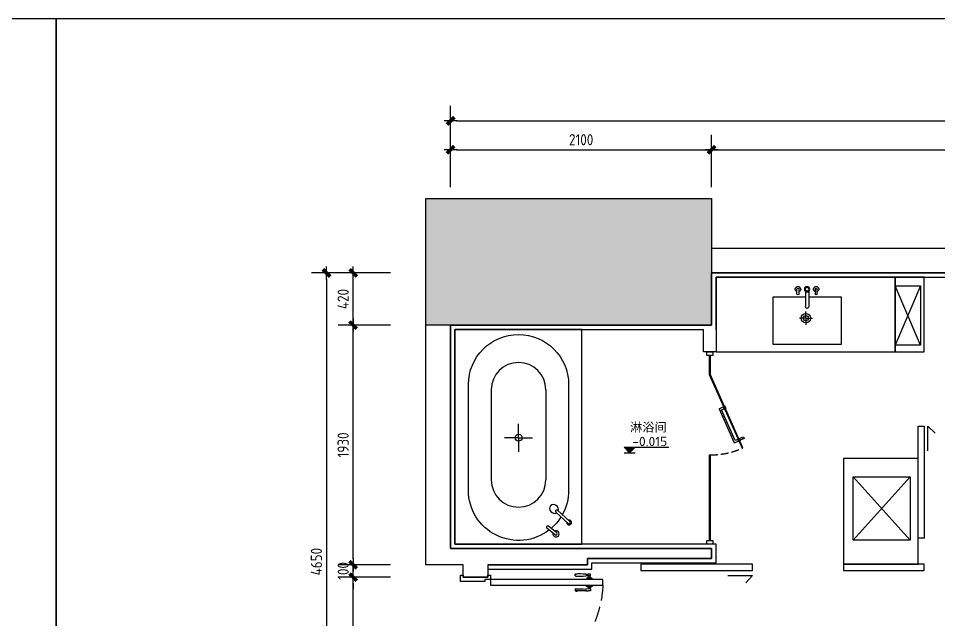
# Model space of a CAD drawing. Header units: inches. Extents: x 193953 to 255442, y -114891 to -62384.
# Drawn here: x 239738 to 247142, y -100366 to -95525 of the extents above; entities that cross this region are included whole.
import ezdxf
from ezdxf.enums import TextEntityAlignment as Align

# ---------------------------------------------------------------- set-up
doc = ezdxf.new("R2010")
doc.units = ezdxf.units.IN
doc.header["$LTSCALE"] = 500
doc.header["$MEASUREMENT"] = 0
doc.linetypes.add('DASH', pattern=[0.35, 0.25, -0.1])
for name, color, linetype in [('0-索引文字', 50, 'Continuous'), ('G-装饰造型轮廓线、电气提示线', 3, 'Continuous'), ('IDT-Hatch', 7, 'Continuous'), ('L-立面、剖面图、大样图-细线', 134, 'Continuous'), ('P-平面门', 2, 'Continuous')]:
    doc.layers.add(name, color=color, linetype=linetype)
doc.styles.add('DOM-romans.shx', font='dim.shx')
doc.dimstyles.new('DOM_DIM_1 80', dxfattribs={"dimscale": 60, "dimtxt": 1.5, "dimasz": 0.8, "dimexe": 2, "dimexo": 1.5, "dimgap": 0.6, "dimtad": 1, "dimdec": 0, "dimrnd": 5, "dimzin": 12, "dimdsep": 46, "dimtxsty": 'DOM-romans.shx', "dimblk": 'DOM_Dimension_Tick', "dimcen": 0.125, "dimclrd": 44, "dimclre": 44, "dimclrt": 50, "dimadec": 0, "dimazin": 0, "dimtfac": 1, "dimtdec": 0, "dimtix": 1, "dimtmove": 2, "dimatfit": 3, "dimldrblk": 'DOM_Leader_Arrow', "dimfxl": 0, "dimtvp": 1, "dimtolj": 1, "dimtzin": 0, "dimarcsym": 0})

# ---------------------------------------------------------------- blocks, each defined once
blk = doc.blocks.new('ftfhtg')
at = {"layer": 'L-立面、剖面图、大样图-细线', "color": 8}
for p, q in [((-1050024.2, -439780.5), (-1050024.2, -439789.8)), ((-1049974.2, -439789.8), (-1049974.2, -439780.5)), ((-1050021.4, -439792.6), (-1050015.3, -439792.6)), ((-1050015.3, -439792.6), (-1049983.1, -439792.6)), ((-1050013.1, -439795.3), (-1050013.1, -439794.8)), ((-1049986.7, -439796.7), (-1050011.7, -439796.7)), ((-1050010.3, -439796.7), (-1050010.3, -439803.4)), ((-1050010.3, -439813.7), (-1049988.1, -439813.7)), ((-1050010.3, -439813.7), (-1050010.3, -439830.5)), ((-1050010.3, -439830.5), (-1049988.1, -439830.5)), ((-1049988.4, -439803.6), (-1050010, -439803.6)), ((-1049988.1, -439796.7), (-1049988.1, -439803.4)), ((-1049985.3, -439794.8), (-1049985.3, -439795.3)), ((-1049983.1, -439792.6), (-1049977, -439792.6)), ((-1049872.3, -439813.7), (-1049872.3, -439830.5)), ((-1049872.3, -439813.7), (-1049872.3, -439830.5))]:
    blk.add_line(p, q, dxfattribs=at)
for points in [[(-1050009.7, -439803.6, -0.311671), (-1050006.9, -439806), (-1050006.9, -439813.7)], [(-1049988.3, -439803.6, 0.34884), (-1049991.5, -439806), (-1049991.5, -439813.7)], [(-1049875.3, -439813.6, 0.28759), (-1049880.9, -439811.1, -0.060586), (-1049890.3, -439812.1, 0.212877), (-1049891.2, -439812.9)], [(-1049875.3, -439830.7, -0.28759), (-1049880.9, -439833.2, 0.060586), (-1049890.3, -439832.2, -0.212877), (-1049891.2, -439831.3)]]:
    blk.add_lwpolyline(points, format="xyb", dxfattribs=at)
for centre, radius, start, end in [((-1050021.4, -439789.8), 2.78, 180, 270), ((-1050015.3, -439794.8), 2.22, 0, 90), ((-1050011.7, -439795.3), 1.39, 180, 270), ((-1050010, -439803.4), 0.278, 180, 270), ((-1049988.4, -439803.4), 0.278, 270, 0), ((-1049976.5, -439792), 24.6, 241.9616, 293.82253), ((-1049938.9, -440716.4), 903.9, 93.11282, 93.12014), ((-1049976.5, -439852.2), 24.6, 66.17747, 118.0384), ((-1049974.8, -439740), 74.9, 259.84329, 276.25564), ((-1049974.8, -439904.2), 74.9, 83.74436, 100.15671), ((-1049986.7, -439795.3), 1.39, 270, 0), ((-1049983.1, -439794.8), 2.22, 90, 180), ((-1049977, -439789.8), 2.78, 270, 0), ((-1049913.7, -440502.8), 690.3, 86.56114, 94.39322), ((-1049913.7, -439141.4), 690.3, 265.60678, 273.43886)]:
    blk.add_arc(centre, radius, start, end, dxfattribs=at)
blk = doc.blocks.new('A$Cf4202bee')
at = {"layer": 'G-装饰造型轮廓线、电气提示线', "color": 1, "ltscale": 20}
for points in [[(-15, -200), (-15, -220), (20, -220), (20, -175), (35, -175), (35, 20), (-15, 20), (-15, 0), (0, 0), (0, -200)], [(965, -200), (965, -220), (930, -220), (930, -175), (915, -175), (915, 20), (965, 20), (965, 0), (950, 0), (950, -200)]]:
    blk.add_lwpolyline(points, close=True, dxfattribs=at)
at = {"layer": 'P-平面门', "color": 1, "ltscale": 3}
blk.add_lwpolyline([(65, -1125), (20, -1125), (20, -220), (65, -220)], close=True, dxfattribs=at)
at = {"layer": 'P-平面门', "color": 8, "linetype": 'DASH'}
blk.add_arc((17.9, -214.1), 912.1, 272.95922, 359.62998, dxfattribs=at)
at = {"layer": 'P-平面门', "extrusion": (0, 0, -1), "yscale": 0.9000000000232831}
for p, xscale, zscale, rotation in [((-395822.5, 943983.1), 0.9000000000232831, -0.9000000000014552, 90), ((395737.5, 943983.1), -0.9000000000232831, -0.9000000000232831, 270)]:
    blk.add_blockref('ftfhtg', p, dxfattribs=dict(at, xscale=xscale, zscale=zscale, rotation=rotation))
blk = doc.blocks.new('A$Caaed0fd6')
at = {"color": 8}
for p, q in [((-279.7, -73), (-553.8, -194.9)), ((-279.7, -73), (-264.7, -106.8)), ((-553.8, -194.9), (-538.8, -228.7)), ((-518, -275.3), (-533.1, -241.5)), ((-510.4, -255.5), (-524.1, -261.6)), ((-519.4, -235.4), (-504.3, -269.2)), ((-504.3, -269.2), (-518, -275.3))]:
    blk.add_line(p, q, dxfattribs=at)
at = {"color": 1}
blk.add_lwpolyline([(-2.4, 5.5), (-3.8, 6), (-595.8, -257.4), (-596.3, -258.7), (-593.8, -264.2), (-592.5, -264.6), (-0.4, -1.3), (0, 0)], close=True, dxfattribs=at)
at = {"color": 8}
for points in [[(-525.1, -222.6), (-534, -202.5), (-287.3, -92.8), (-278.4, -112.9)], [(-264.7, -106.8), (-281.1, -114.1), (-279.9, -116.8), (-277.2, -115.6)], [(-277.2, -115.6), (-263.5, -109.5), (-260.7, -108.3), (-261.9, -105.6), (-264.7, -106.8)], [(-259, -119.6), (-275.4, -126.9), (-276.6, -124.2), (-273.9, -122.9)], [(-273.9, -122.9), (-260.2, -116.8), (-257.5, -115.6), (-256.2, -118.4), (-259, -119.6)], [(-537.6, -231.5), (-523.9, -225.4), (-521.1, -224.1), (-522.3, -221.4), (-525.1, -222.6)], [(-525.1, -222.6), (-541.5, -229.9), (-540.3, -232.7), (-537.6, -231.5)], [(-519.4, -235.4), (-535.8, -242.7), (-537, -240), (-534.3, -238.8)], [(-534.3, -238.8), (-520.6, -232.7), (-517.9, -231.4), (-516.6, -234.2), (-519.4, -235.4)]]:
    blk.add_lwpolyline(points, dxfattribs=at)
at = {"layer": 'P-平面门', "color": 8, "linetype": 'DASH', "ltscale": 0.5}
blk.add_arc((-53.5, -11.3), 596.5, 179.01113, 204.79018, dxfattribs=at)
blk = doc.blocks.new('A$C8602a97d')
at = {"color": 2, "ltscale": 0.5}
for p, q in [((-14, -123.6), (-14, 0)), ((14, -123.8), (14, 0))]:
    blk.add_line(p, q, dxfattribs=at)
at = {"color": 2}
for p, q in [((-81.3, -102.5), (-81.3, -140.5)), ((-65.2, -140.5), (-65.2, -102.5)), ((64.9, -140.5), (64.9, -102.5)), ((81, -102.5), (81, -140.5))]:
    blk.add_line(p, q, dxfattribs=at)
blk.add_circle((-0.2, -140.5), 21.9, dxfattribs=at)
at = {"color": 8}
blk.add_circle((-0.2, -140.5), 14, dxfattribs=at)
at = {"color": 2, "ltscale": 0.5}
blk.add_arc((0, 0), 14, 0, 180, dxfattribs=at)
at = {"color": 2}
for centre, radius, start, end in [((-73.2, -140.5), 21.9, 111.63288, 68.36712), ((-73.2, -102.5), 8.06, 0, 180), ((-73.2, -140.5), 8.06, 180, 0), ((72.9, -140.5), 21.9, 111.63288, 68.36712), ((72.9, -102.5), 8.06, 0, 180), ((72.9, -140.5), 8.06, 180, 0)]:
    blk.add_arc(centre, radius, start, end, dxfattribs=at)
blk = doc.blocks.new('A$Cf66d3db0')
at = {"color": 4}
blk.add_lwpolyline([(-12802.3, 7040.2), (0, 7040.2), (0, 0), (-12802.3, 0)], close=True, dxfattribs=at)
blk = doc.blocks.new('DOM_Dimension_Tick')
at = {"color": 0, "linetype": 'ByBlock'}
for p, q in [((-1.09, 0), (0, 0)), ((0, 0), (1.09, 0))]:
    blk.add_line(p, q, dxfattribs=at)
at = {"color": 0, "linetype": 'Continuous', "const_width": 0.608}
blk.add_lwpolyline([(-0.61, -0.61), (0.61, 0.61)], dxfattribs=at)
blk = doc.blocks.new('*D463')
at = {"color": 44, "lineweight": -2, "transparency": 16777216}
for p, q in [((242731.5, -100024.6), (242311.5, -100024.6)), ((242431.5, -100926.6), (242431.5, -100072.6)), ((242731.5, -100974.6), (242311.5, -100974.6))]:
    blk.add_line(p, q, dxfattribs=at)
at = {"layer": 'Defpoints', "color": 0, "transparency": 16777216}
for p in [(242431.5, -100024.6), (243415.7, -100024.6), (243443.5, -100974.6)]:
    blk.add_point(p, dxfattribs=at)
at = {"color": 44, "lineweight": -2, "transparency": 16777216, "xscale": 48, "yscale": 48, "zscale": 48}
for p, rotation in [((242431.5, -100024.6), 90), ((242431.5, -100974.6), 270)]:
    blk.add_blockref('DOM_Dimension_Tick', p, dxfattribs=dict(at, rotation=rotation))
at = {"color": 50, "transparency": 16777216, "insert": (242350.5, -100499.6), "char_height": 90, "attachment_point": 5, "rotation": 90, "style": 'DOM-romans.shx'}
blk.add_mtext('\\A1;950', dxfattribs=at)
blk = doc.blocks.new('DOM_Leader_Arrow')
at = {"color": 0, "linetype": 'ByBlock'}
blk.add_line((0, 0), (-1.5, 0), dxfattribs=at)
for points in [[(-1.29, 1), (-0.89, 1.28), (-0.36, 0), (0, 0)], [(-1.29, -1), (-0.89, -1.28), (-0.36, 0), (0, 0)]]:
    blk.add_solid(points, dxfattribs=at)
blk = doc.blocks.new('*D464')
at = {"color": 44, "lineweight": -2, "transparency": 16777216}
for p, q in [((242431.5, -99876.6), (242431.5, -99828.6)), ((242731.5, -99924.6), (242311.5, -99924.6)), ((242431.5, -100024.6), (242431.5, -99924.6)), ((242731.5, -100024.6), (242311.5, -100024.6)), ((242431.5, -100072.6), (242431.5, -100120.6))]:
    blk.add_line(p, q, dxfattribs=at)
at = {"layer": 'Defpoints', "color": 0, "transparency": 16777216}
for p in [(242431.5, -99924.6), (243515.7, -99924.6), (243415.7, -100024.6)]:
    blk.add_point(p, dxfattribs=at)
at = {"color": 44, "lineweight": -2, "transparency": 16777216, "xscale": 48, "yscale": 48, "zscale": 48}
for p, rotation in [((242431.5, -99924.6), 270), ((242431.5, -100024.6), 90)]:
    blk.add_blockref('DOM_Dimension_Tick', p, dxfattribs=dict(at, rotation=rotation))
at = {"color": 50, "transparency": 16777216, "insert": (242350.5, -99974.6), "char_height": 90, "attachment_point": 5, "rotation": 90, "style": 'DOM-romans.shx'}
blk.add_mtext('\\A1;100', dxfattribs=at)
blk = doc.blocks.new('*D465')
at = {"color": 44, "lineweight": -2, "transparency": 16777216}
for p, q in [((242731.5, -97994.6), (242311.5, -97994.6)), ((242431.5, -99876.6), (242431.5, -98042.6)), ((242731.5, -99924.6), (242311.5, -99924.6))]:
    blk.add_line(p, q, dxfattribs=at)
at = {"layer": 'Defpoints', "color": 0, "transparency": 16777216}
for p in [(242431.5, -97994.6), (243215.7, -97994.6), (243515.7, -99924.6)]:
    blk.add_point(p, dxfattribs=at)
at = {"color": 44, "lineweight": -2, "transparency": 16777216, "xscale": 48, "yscale": 48, "zscale": 48}
for p, rotation in [((242431.5, -97994.6), 90), ((242431.5, -99924.6), 270)]:
    blk.add_blockref('DOM_Dimension_Tick', p, dxfattribs=dict(at, rotation=rotation))
at = {"color": 50, "transparency": 16777216, "insert": (242350.5, -98959.6), "char_height": 90, "attachment_point": 5, "rotation": 90, "style": 'DOM-romans.shx'}
blk.add_mtext('\\A1;1930', dxfattribs=at)
blk = doc.blocks.new('*D466')
at = {"color": 44, "lineweight": -2, "transparency": 16777216}
for p, q in [((242731.5, -97574.6), (242311.5, -97574.6)), ((242431.5, -97946.6), (242431.5, -97622.6)), ((242731.5, -97994.6), (242311.5, -97994.6))]:
    blk.add_line(p, q, dxfattribs=at)
at = {"layer": 'Defpoints', "color": 0, "transparency": 16777216}
for p in [(242431.5, -97574.6), (245315.7, -97574.6), (243215.7, -97994.6)]:
    blk.add_point(p, dxfattribs=at)
at = {"color": 44, "lineweight": -2, "transparency": 16777216, "xscale": 48, "yscale": 48, "zscale": 48}
for p, rotation in [((242431.5, -97574.6), 90), ((242431.5, -97994.6), 270)]:
    blk.add_blockref('DOM_Dimension_Tick', p, dxfattribs=dict(at, rotation=rotation))
at = {"color": 50, "transparency": 16777216, "insert": (242350.5, -97784.6), "char_height": 90, "attachment_point": 5, "rotation": 90, "style": 'DOM-romans.shx'}
blk.add_mtext('\\A1;420', dxfattribs=at)
blk = doc.blocks.new('*D467')
at = {"color": 44, "lineweight": -2, "transparency": 16777216}
for p, q in [((242516.5, -97574.6), (242096.5, -97574.6)), ((242216.5, -97622.6), (242216.5, -102176.6)), ((242516.5, -102224.6), (242096.5, -102224.6))]:
    blk.add_line(p, q, dxfattribs=at)
at = {"layer": 'Defpoints', "color": 0, "transparency": 16777216}
for p in [(242693.5, -97574.6), (242216.5, -102224.6), (242693.5, -102224.6)]:
    blk.add_point(p, dxfattribs=at)
at = {"color": 44, "lineweight": -2, "transparency": 16777216, "xscale": 48, "yscale": 48, "zscale": 48}
for p, rotation in [((242216.5, -97574.6), 90), ((242216.5, -102224.6), 270)]:
    blk.add_blockref('DOM_Dimension_Tick', p, dxfattribs=dict(at, rotation=rotation))
at = {"color": 50, "transparency": 16777216, "insert": (242135.5, -99899.6), "char_height": 90, "attachment_point": 5, "rotation": 90, "style": 'DOM-romans.shx'}
blk.add_mtext('\\A1;4650', dxfattribs=at)
blk = doc.blocks.new('*D469')
at = {"color": 44, "lineweight": -2, "transparency": 16777216}
for p, q in [((243215.7, -96882.8), (243215.7, -96462.8)), ((245315.7, -96882.8), (245315.7, -96462.8)), ((243263.7, -96582.8), (245267.7, -96582.8))]:
    blk.add_line(p, q, dxfattribs=at)
at = {"layer": 'Defpoints', "color": 0, "transparency": 16777216}
for p in [(245315.7, -96582.8), (243215.7, -97994.6), (245315.7, -97994.6)]:
    blk.add_point(p, dxfattribs=at)
at = {"color": 44, "lineweight": -2, "transparency": 16777216, "xscale": 48, "yscale": 48, "zscale": 48, "rotation": 180}
blk.add_blockref('DOM_Dimension_Tick', (243215.7, -96582.8), dxfattribs=at)
at = {"color": 44, "lineweight": -2, "transparency": 16777216, "xscale": 48, "yscale": 48, "zscale": 48}
blk.add_blockref('DOM_Dimension_Tick', (245315.7, -96582.8), dxfattribs=at)
at = {"color": 50, "transparency": 16777216, "insert": (244265.7, -96501.8), "char_height": 90, "attachment_point": 5, "style": 'DOM-romans.shx'}
blk.add_mtext('\\A1;2100', dxfattribs=at)
blk = doc.blocks.new('*D470')
at = {"color": 44, "lineweight": -2, "transparency": 16777216}
for p, q in [((245315.7, -96882.8), (245315.7, -96462.8)), ((252365.7, -96882.8), (252365.7, -96462.8)), ((245363.7, -96582.8), (252317.7, -96582.8))]:
    blk.add_line(p, q, dxfattribs=at)
at = {"layer": 'Defpoints', "color": 0, "transparency": 16777216}
for p in [(252365.7, -96582.8), (252365.7, -97574.6), (245315.7, -97994.6)]:
    blk.add_point(p, dxfattribs=at)
at = {"color": 44, "lineweight": -2, "transparency": 16777216, "xscale": 48, "yscale": 48, "zscale": 48, "rotation": 180}
blk.add_blockref('DOM_Dimension_Tick', (245315.7, -96582.8), dxfattribs=at)
at = {"color": 44, "lineweight": -2, "transparency": 16777216, "xscale": 48, "yscale": 48, "zscale": 48}
blk.add_blockref('DOM_Dimension_Tick', (252365.7, -96582.8), dxfattribs=at)
at = {"color": 50, "transparency": 16777216, "insert": (248840.7, -96501.8), "char_height": 90, "attachment_point": 5, "style": 'DOM-romans.shx'}
blk.add_mtext('\\A1;7050', dxfattribs=at)
blk = doc.blocks.new('DOM-平面标高符号')
blk.add_hatch(color=256).paths.add_polyline_path([(1.47, 1.5), (0, 0), (-1.47, 1.5)])
at = {"color": 150}
for p, q in [((-1.47, 1.5), (10.53, 1.5)), ((-1.47, 0), (1.47, 0))]:
    blk.add_line(p, q, dxfattribs=at)
blk.add_lwpolyline([(1.47, 1.5), (0, 0), (-1.47, 1.5)], close=True, dxfattribs=at)
at = {"style": 'DOM-romans.shx', "width": 0.444477}
blk.add_attdef('ELEV', text='', height=2.5, dxfattribs=at).set_placement((0.75, 1.82), (10.11, 1.82), align=Align.FIT)
blk = doc.blocks.new('*D642')
at = {"color": 44, "lineweight": -2, "transparency": 16777216}
for p, q in [((243215.7, -96649.5), (243215.7, -96229.5)), ((252365.7, -96649.5), (252365.7, -96229.5)), ((243263.7, -96349.5), (252317.7, -96349.5))]:
    blk.add_line(p, q, dxfattribs=at)
at = {"layer": 'Defpoints', "color": 0, "transparency": 16777216}
for p in [(252365.7, -96349.5), (243215.7, -96815), (252365.7, -96815)]:
    blk.add_point(p, dxfattribs=at)
at = {"color": 44, "lineweight": -2, "transparency": 16777216, "xscale": 48, "yscale": 48, "zscale": 48, "rotation": 180}
blk.add_blockref('DOM_Dimension_Tick', (243215.7, -96349.5), dxfattribs=at)
at = {"color": 44, "lineweight": -2, "transparency": 16777216, "xscale": 48, "yscale": 48, "zscale": 48}
blk.add_blockref('DOM_Dimension_Tick', (252365.7, -96349.5), dxfattribs=at)
at = {"color": 50, "transparency": 16777216, "insert": (247790.7, -96268.5), "char_height": 90, "attachment_point": 5, "style": 'DOM-romans.shx'}
blk.add_mtext('\\A1;9150', dxfattribs=at)

msp = doc.modelspace()

# ---------------------------------------------------------------- hatches: boundary and pattern name
at = {"layer": 'IDT-Hatch'}
h = msp.add_hatch(color=8, dxfattribs=at)
h.dxf.hatch_style = 1
h.paths.add_polyline_path([(245315.7, -97994.6), (243015.7, -97994.6), (243015.7, -96974.6), (245315.7, -96974.6)])

# ---------------------------------------------------------------- linework, layer by layer
at = {"color": 8}
for p, q in [((246996, -98157.6), (246791, -97679.5)), ((246996, -97679.5), (246791, -98157.6)), ((246073.9, -97938.7), (246021.4, -97938.7)), ((246073.9, -97938.7), (246073.9, -97886.2)), ((246073.9, -97938.7), (246073.9, -97991.2)), ((246073.9, -97938.7), (246126.4, -97938.7)), ((243542.1, -98515.5), (243542.1, -99241)), ((243981.6, -98515.5), (243981.6, -99241)), ((243762.1, -98902), (243762.1, -98790)), ((243762.1, -98902), (243650.1, -98902)), ((243762.1, -98902), (243762.1, -99014)), ((243762.1, -98902), (243874.1, -98902)), ((246913.5, -99727), (246455.2, -99217.9)), ((246913.5, -99217.9), (246455.2, -99727))]:
    msp.add_line(p, q, dxfattribs=at)
at = {"color": 1}
for p, q in [((245296.7, -98239.6), (245296.7, -98389.6)), ((245304.7, -98239.6), (245304.7, -98389.6)), ((245296.7, -99039.6), (245296.7, -99729.6)), ((245304.7, -99039.6), (245304.7, -99729.6)), ((244061.3, -99501.1), (244162.2, -99591.7)), ((244074.7, -99486.2), (244175.6, -99576.9)), ((244057.1, -99683.2), (243989.7, -99630.1)), ((244069.5, -99667.5), (244002.1, -99614.4))]:
    msp.add_line(p, q, dxfattribs=at)
at = {"color": 6}
for p, q in [((245304.7, -98389.6), (245296.7, -98389.6)), ((245296.7, -99039.6), (245304.7, -99039.6))]:
    msp.add_line(p, q, dxfattribs=at)
at = {"color": 4}
for points in [[(245315.7, -99874.6), (244315.7, -99874.6), (244315.7, -99924.6), (243515.7, -99924.6), (243515.7, -100024.6), (243315.7, -100024.6), (243315.7, -99924.6), (243015.7, -99924.6), (243015.7, -96974.6), (245315.7, -96974.6), (245315.7, -97374.6), (252365.7, -97374.6), (252365.7, -97574.6), (245315.7, -97574.6), (245315.7, -97994.6), (243215.7, -97994.6), (243215.7, -99794.6), (245315.7, -99794.6), (245315.7, -99874.6)], [(243515.7, -99924.6), (244315.7, -99924.6), (244315.7, -99874.6), (245315.7, -99874.6), (245315.7, -99794.6), (243215.7, -99794.6), (243215.7, -97994.6), (245315.7, -97994.6), (245315.7, -97574.6), (252365.7, -97574.6)]]:
    msp.add_lwpolyline(points, dxfattribs=at)
msp.add_lwpolyline([(245315.7, -97994.6), (243015.7, -97994.6), (243015.7, -96974.6), (245315.7, -96974.6)], close=True, dxfattribs=at)
at = {"color": 3}
for points in [[(245350.7, -98029.6), (245350.7, -97609.6), (252365.7, -97609.6)], [(243515.7, -99959.6), (244350.7, -99959.6), (244350.7, -99909.6), (245350.7, -99909.6), (245350.7, -99759.6), (243250.7, -99759.6), (243250.7, -98029.6), (245250.7, -98029.6)], [(245350.7, -98029.6), (245350.7, -98209.6), (245250.7, -98209.6), (245250.7, -98029.6)]]:
    msp.add_lwpolyline(points, dxfattribs=at)
for points in [[(245350.7, -97609.6), (245350.7, -98209.6), (246791, -98209.6), (246791, -97609.6)], [(246791, -98209.6), (247026, -98209.6), (247026, -97609.6), (246791, -97609.6)], [(246996, -97679.5), (246996, -98157.6), (246791, -98157.6), (246791, -97679.5)]]:
    msp.add_lwpolyline(points, close=True, dxfattribs=at)
at = {"color": 2}
for points in [[(246069.5, -97768.5), (245807.6, -97768.5), (245807.6, -98148.9), (246359.4, -98148.9), (246359.4, -97952.5)], [(246359.4, -97952.5), (246359.4, -97768.5), (246097.5, -97768.5)], [(247054.4, -99007.5), (247054.4, -98809.7), (247113.3, -98864.2)], [(245446.3, -100010.6), (245644.1, -100010.6), (245589.5, -100069.5)]]:
    msp.add_lwpolyline(points, dxfattribs=at)
for points in [[(243250.7, -99759.6), (244270.7, -99759.6), (244270.7, -98029.6), (243250.7, -98029.6)], [(247026, -98809.7), (247026, -99709.7), (246976, -99709.7), (246976, -98809.7)], [(246976, -99069.8), (246376, -99069.8), (246376, -99919.6), (246976, -99919.6)], [(244745.4, -99919.6), (244745.4, -99969.6), (245645.4, -99969.6), (245645.4, -99919.6)], [(246376, -99919.6), (246376, -99969.6), (247026, -99969.6), (247026, -99919.6)]]:
    msp.add_lwpolyline(points, close=True, dxfattribs=at)
for points in [[(244008.2, -99644.7, -0.62283), (243358.6, -99325.5), (243358.6, -98474, -1), (244165.1, -98474), (244165.1, -99325.5, -0.127718), (244114.1, -99521.7)], [(244103.7, -99539.2, -0.076121), (244024.1, -99631.8, -0.076121)]]:
    msp.add_lwpolyline(points, format="xyb", dxfattribs=at)
at = {"color": 1}
for points in [[(245325.7, -98209.6), (245325.7, -98239.6), (245275.7, -98239.6), (245275.7, -98209.6)], [(245325.7, -99729.6), (245325.7, -99759.6), (245275.7, -99759.6), (245275.7, -99729.6)]]:
    msp.add_lwpolyline(points, close=True, dxfattribs=at)
at = {"color": 8}
msp.add_lwpolyline([(246913.5, -99217.9), (246913.5, -99727), (246455.2, -99727), (246455.2, -99217.9)], close=True, dxfattribs=at)
for centre, radius in [((246073.9, -97938.7), 38.3), ((246073.9, -97938.7), 21.2), ((243762.1, -98902), 28)]:
    msp.add_circle(centre, radius, dxfattribs=at)
for centre, start, end in [((243761.8, -98515.5), 0, 180), ((243761.8, -99241), 180, 0)]:
    msp.add_arc(centre, 219.8, start, end, dxfattribs=at)
at = {"color": 1}
for centre, radius, start, end in [((244068, -99493.7), 10, 48.06413, 228.06413), ((244168.9, -99584.3), 19.7, 168.53, 107.59825), ((244168.9, -99584.3), 10, 228.06413, 48.06413), ((243995.9, -99622.2), 10, 51.73454, 231.73454), ((244063.3, -99675.4), 25.4, 164.93711, 118.53197), ((244063.3, -99675.4), 10, 231.73454, 51.73454)]:
    msp.add_arc(centre, radius, start, end, dxfattribs=at)
msp.add_ellipse((244047.4, -99475.2), major_axis=(-28.7, 25.8), ratio=0.873289, start_param=3.442591, end_param=9.12378, dxfattribs=at)

# ---------------------------------------------------------------- block references
at = {"color": 6, "xscale": 1.2, "yscale": 1.2, "zscale": 1.2}
msp.add_blockref('A$Cf66d3db0', (240041.7, -103973), dxfattribs=at)
at = {"color": 6, "xscale": 1.2, "yscale": 1.2, "zscale": 1.2, "rotation": 180}
msp.add_blockref('A$Cf66d3db0', (240041.7, -95524.7), dxfattribs=at)
at = {"color": 6, "xscale": -1}
for name, p, rotation in [('A$C8602a97d', (246083.5, -97846), 180), ('A$Cf4202bee', (243315.7, -100024.6), 90)]:
    msp.add_blockref(name, p, dxfattribs=dict(at, rotation=rotation))
at = {"color": 6, "rotation": 89.99999999999999}
msp.add_blockref('A$Caaed0fd6', (245302.6, -98389.5), dxfattribs=at)
at = {"layer": '0-索引文字'}
ref = msp.add_blockref('DOM-平面标高符号', (244655, -99023.8), dxfattribs=dict(at, xscale=30, yscale=30, zscale=30))
ref.add_attrib('ELEV', '-0.015', dxfattribs={"layer": '0', "height": 75, "style": 'DOM-romans.shx', "width": 0.802779}).set_placement((244677.4, -98969.1), (244958.4, -98969.1), align=Align.FIT)

# ---------------------------------------------------------------- texts
at = {"color": 50, "insert": (244806.4, -98820.3), "char_height": 72, "attachment_point": 5, "style": 'DOM-romans.shx'}
msp.add_mtext('\\A1;{\\fSimSun|b0|i0|c134|p2;淋浴间}', dxfattribs=at)

# ---------------------------------------------------------------- dimensions: what is measured, and where the dimension line sits
at = {"color": 6}
for base, p1, p2, picture, middle in [((252365.7, -96349.5), (243215.7, -96815), (252365.7, -96815), '*D642', (247790.7, -96268.5)), ((245315.7, -96582.8), (243215.7, -97994.6), (245315.7, -97994.6), '*D469', (244265.7, -96501.8)), ((252365.7, -96582.8), (245315.7, -97994.6), (252365.7, -97574.6), '*D470', (248840.7, -96501.8))]:
    dim = msp.add_linear_dim(base=base, p1=p1, p2=p2, dimstyle='DOM_DIM_1 80', dxfattribs=at)
    dim.commit()
    dim.dimension.update_dxf_attribs({"geometry": picture, "text_midpoint": middle})
for base, p1, p2, picture, middle in [((242216.5, -102224.6), (242693.5, -97574.6), (242693.5, -102224.6), '*D467', (242135.5, -99899.6)), ((242431.5, -97574.6), (243215.7, -97994.6), (245315.7, -97574.6), '*D466', (242350.5, -97784.6)), ((242431.5, -97994.6), (243515.7, -99924.6), (243215.7, -97994.6), '*D465', (242350.5, -98959.6)), ((242431.5, -99924.6), (243415.7, -100024.6), (243515.7, -99924.6), '*D464', (242350.5, -99974.6)), ((242431.5, -100024.6), (243443.5, -100974.6), (243415.7, -100024.6), '*D463', (242350.5, -100499.6))]:
    dim = msp.add_linear_dim(base=base, p1=p1, p2=p2, angle=90, dimstyle='DOM_DIM_1 80', dxfattribs=at)
    dim.commit()
    dim.dimension.update_dxf_attribs({"geometry": picture, "text_midpoint": middle})

doc.saveas('drawing.dxf')
